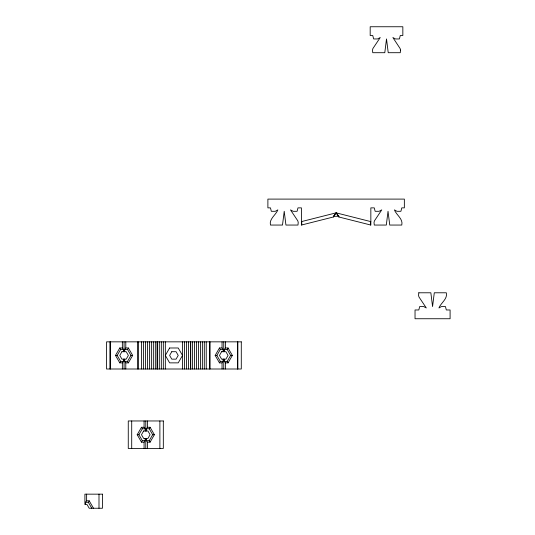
<?xml version="1.0" encoding="UTF-8"?>
<svg xmlns="http://www.w3.org/2000/svg" width="535" height="535" viewBox="0 0 535 535"><rect width="100%" height="100%" fill="white"/><g stroke="black" fill="none" stroke-linecap="round" stroke-linejoin="round"><path stroke-width="0.8" d="M123.431 359.145L123.431 361.379L122.355 362.864L119.78 362.864L115.48 355.421L119.78 347.984L122.355 347.984L123.431 349.469L123.431 351.702M123.431 361.379L120.636 361.379L117.198 355.421L120.636 349.469L123.431 349.469M119.78 362.864L120.636 361.379M124.722 359.145L124.722 361.379L127.517 361.379L130.955 355.421L127.517 349.469L128.373 347.984L125.792 347.984L124.722 349.469L124.722 351.702M124.722 361.379L125.792 362.864L128.373 362.864L132.673 355.421L128.373 347.984M91.779 508.25L88.342 502.298L89.198 500.807L86.623 500.807L85.546 502.298L85.546 504.532M145.152 438.433L145.152 440.666L144.075 442.157L141.494 442.157L137.201 434.714L141.494 427.271L144.075 427.271L145.152 428.762L145.152 430.989M145.152 440.666L142.357 440.666L138.919 434.714L142.357 428.762L145.152 428.762M141.494 442.157L142.357 440.666M146.436 438.433L146.436 440.666L149.232 440.666L152.669 434.714L149.232 428.762L150.088 427.271L147.513 427.271L146.436 428.762L146.436 430.989M146.436 440.666L147.513 442.157L150.088 442.157L154.388 434.714L150.088 427.271M223.115 359.145L223.115 361.379L222.045 362.864L219.464 362.864L215.17 355.421L219.464 347.984L222.045 347.984L223.115 349.469L223.115 351.702M223.115 361.379L220.326 361.379L216.889 355.421L220.326 349.469L223.115 349.469M219.464 362.864L220.326 361.379M224.406 359.145L224.406 361.379L227.201 361.379L230.638 355.421L227.201 349.469L228.057 347.984L225.482 347.984L224.406 349.469L224.406 351.702M224.406 361.379L225.482 362.864L228.057 362.864L232.357 355.421L228.057 347.984M301.406 221.617L336.12 212.85L338.862 216.989L370.842 225.054L370.842 207.868L374.279 207.868L375.135 211.305L379.088 211.305L381.763 209.874L374.413 220.901L374.018 222.473L374.279 225.054L386.31 225.054L388.029 211.305L389.747 225.054L401.778 225.054C403.323 218.929 396.375 215.05 394.389 209.874L396.963 211.305L400.916 211.305L401.778 207.868L404.353 207.868L404.353 199.1L267.888 199.1L267.888 207.868L270.469 207.868L271.325 211.305L275.278 211.305L277.859 209.874C275.866 215.05 268.924 218.929 270.469 225.054L282.5 225.054L284.219 211.305L285.937 225.054L297.968 225.054L298.222 222.473L297.834 220.901L290.485 209.874L293.153 211.305L297.106 211.305L297.968 207.868L301.406 207.868L301.406 225.054L333.385 216.989L336.12 212.85L370.842 221.617M333.385 216.989L333.385 216.287L336.12 212.85L338.862 216.287L338.862 216.989M333.385 216.287L338.862 216.287M124.722 349.469L127.517 349.469M224.406 349.469L227.201 349.469M115.48 355.421L117.198 355.421M130.955 355.421L132.673 355.421M215.17 355.421L216.889 355.421M230.638 355.421L232.357 355.421M146.436 428.762L149.232 428.762M137.201 434.714L138.919 434.714M152.669 434.714L154.388 434.714M85.546 502.298L88.342 502.298M219.464 347.984L220.326 349.469M227.201 361.379L228.057 362.864M119.78 347.984L120.636 349.469M127.517 361.379L128.373 362.864M141.494 427.271L142.357 428.762M149.232 440.666L150.088 442.157M89.198 500.807L93.498 508.25M370.494 221.617L370.494 225.054M301.747 221.617L301.747 225.054M237.854 341.845L237.854 369.003M237.513 341.845L237.513 369.003M225.482 341.845L225.482 347.984M225.482 362.864L225.482 369.003M223.764 341.845L223.764 351.702M223.764 359.145L223.764 369.003M222.045 341.845L222.045 347.984M222.045 362.864L222.045 369.003M210.014 341.845L210.014 369.003M209.666 341.845L209.666 369.003M206.229 341.845L206.229 369.003M204.303 341.845L204.303 369.003M202.364 341.845L202.364 369.003M200.411 341.845L200.411 369.003M198.445 341.845L198.445 369.003M196.472 341.845L196.472 369.003M194.493 341.845L194.493 369.003M192.506 341.845L192.506 369.003M190.727 341.845L190.727 369.003M190.513 341.845L190.513 369.003M188.521 341.845L188.521 369.003M186.521 341.845L186.521 369.003M184.515 341.845L184.515 369.003M182.515 341.845L182.515 369.003M165.328 341.845L165.328 369.003M163.322 341.845L163.322 369.003M161.316 341.845L161.316 369.003M159.885 420.965L159.885 448.464M159.316 341.845L159.316 369.003M157.323 341.845L157.323 369.003M157.109 341.845L157.109 369.003M155.331 341.845L155.331 369.003M153.344 341.845L153.344 369.003M151.365 341.845L151.365 369.003M149.392 341.845L149.392 369.003M147.426 341.845L147.426 369.003M147.513 420.965L147.513 427.271M147.513 442.157L147.513 448.464M145.794 420.965L145.794 430.989M145.794 438.433L145.794 448.464M145.48 341.845L145.48 369.003M144.075 420.965L144.075 427.271M144.075 442.157L144.075 448.464M143.534 341.845L143.534 369.003M141.608 341.845L141.608 369.003M138.17 341.845L138.17 369.003M137.829 341.845L137.829 369.003M131.704 420.965L131.704 448.464M125.792 341.845L125.792 347.984M125.792 362.864L125.792 369.003M124.073 341.845L124.073 351.702M124.073 359.145L124.073 369.003M122.355 341.845L122.355 347.984M122.355 362.864L122.355 369.003M110.324 341.845L110.324 369.003M109.983 341.845L109.983 369.003M98.995 494.159L98.995 508.25M86.623 494.159L86.623 500.807M400.521 50.123L400.26 52.704L388.229 52.704L386.511 38.955L384.792 52.704L372.761 52.704L372.507 50.123L372.895 48.551L380.245 37.524L377.576 38.955L373.624 38.955L372.761 35.517L370.187 35.517L370.187 26.75L402.842 26.75L402.842 35.517L400.26 35.517L399.404 38.955L395.452 38.955L392.871 37.524L400.127 48.551L400.521 50.123M418.818 292.785L418.557 295.367L418.952 296.938L426.301 307.966L423.626 306.535L419.674 306.535L418.818 309.972L415.033 309.972L415.033 318.74L450.095 318.74L450.095 309.972L446.317 309.972L445.454 306.535L441.502 306.535L438.927 307.966C440.914 302.79 447.862 298.911 446.317 292.785L434.286 292.785L432.568 306.535L430.849 292.785L418.818 292.785M121.926 351.702L119.78 355.421L121.926 359.145L126.227 359.145L128.373 355.421L126.227 351.702L121.926 351.702M169.622 347.984L165.328 355.421L169.622 362.864L178.215 362.864L182.515 355.421L178.215 347.984L169.622 347.984M171.768 351.702L169.622 355.421L171.768 359.145L176.068 359.145L178.215 355.421L176.068 351.702L171.768 351.702M143.648 430.989L141.494 434.714L143.648 438.433L147.941 438.433L150.088 434.714L147.941 430.989L143.648 430.989M221.61 351.702L219.464 355.421L221.61 359.145L225.91 359.145L228.057 355.421L225.91 351.702L221.61 351.702M241.292 341.845L106.545 341.845L106.545 369.003L241.292 369.003L241.292 341.845M163.322 420.965L128.266 420.965L128.266 448.464L163.322 448.464L163.322 420.965M102.432 494.159L84.904 494.159L84.904 504.532L87.051 504.532L89.198 508.25L102.432 508.25L102.432 494.159"/></g></svg>
